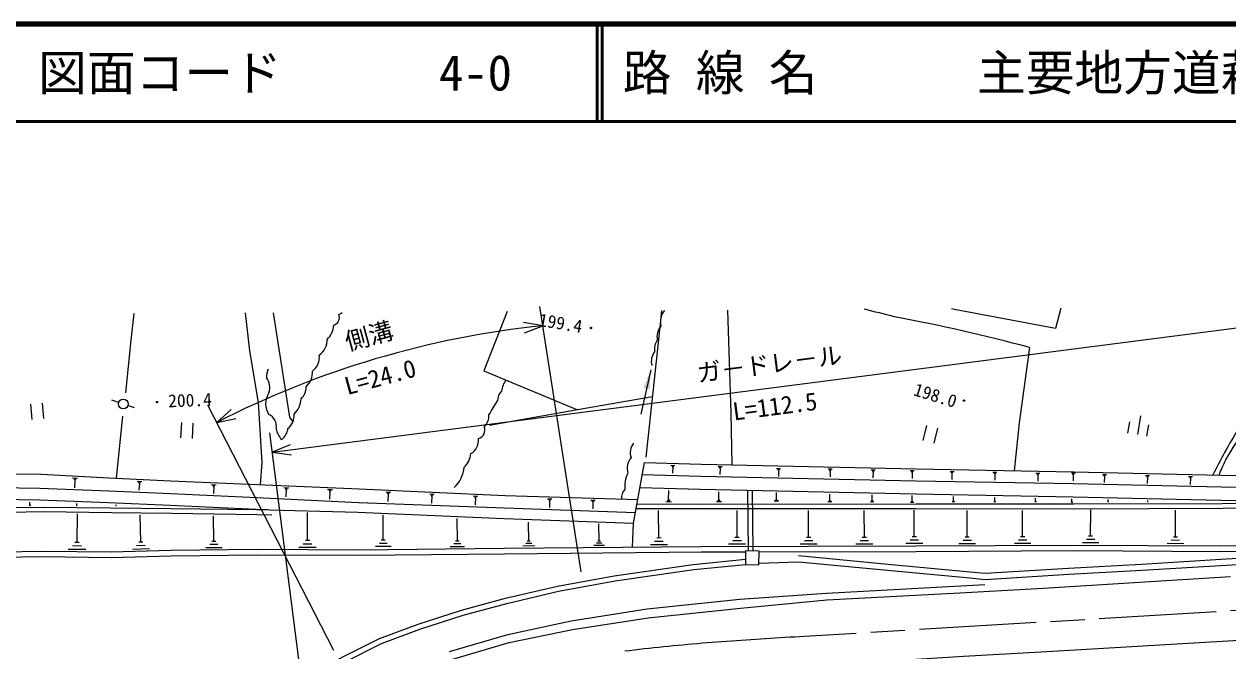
# Model space of a CAD drawing. Units: millimetres, scale not verified. Extents: x 40000 to 680000, y 20000 to 380000.
# Drawn here: x 118936 to 242489, y 315604 to 380000 of the extents above; entities that cross this region are included whole.
import ezdxf
from ezdxf.enums import TextEntityAlignment as Align

# ---------------------------------------------------------------- set-up
doc = ezdxf.new("R2010")
doc.units = ezdxf.units.MM
doc.header["$LTSCALE"] = 1000
doc.linetypes.add('CHAIN', pattern=[18.5, 12, -1.5, 3.5, -1.5])
for name, color, linetype, lineweight in [('M-BGD', 7, 'Continuous', 25), ('M-BMK', 2, 'CHAIN', 13), ('M-TTL', 2, 'Continuous', 140), ('M-TTL-LINE', 7, 'Continuous', 50)]:
    doc.layers.add(name, color=color, linetype=linetype, lineweight=lineweight)
doc.layers.add('M-TTL-TXT', color=7, linetype='Continuous')
doc.styles.add('@ＭＳ ゴシック', font='')
doc.styles.add('ＭＳ ゴシック', font='')
doc.styles.get('@ＭＳ ゴシック').set_extended_font_data('@MS Gothic')
doc.styles.get('ＭＳ ゴシック').set_extended_font_data('MS Gothic')

# ---------------------------------------------------------------- blocks, each defined once
blk = doc.blocks.new('filled_arrow')
at = {"color": 0, "linetype": 'Continuous', "lineweight": -2}
blk.add_solid([(7.5, 1.25), (0, 0), (7.5, -1.25)], dxfattribs=at)

msp = doc.modelspace()

# ---------------------------------------------------------------- linework, layer by layer
at = {"layer": 'M-BGD'}
for p, q in [((176099, 323729), (171854, 350988)), ((144403, 336012), (247098, 349267)), ((172162, 349012), (170187, 349326)), ((170294, 348297), (172162, 349012)), ((177157, 348792), (177089, 348771)), ((183255, 344493), (182238, 339927)), ((120781, 341062), (120923, 339494)), ((128637, 341131), (127940, 341361)), ((132556, 341157), (132623, 341177)), ((215440, 341334), (215372, 341314)), ((119605, 340956), (119747, 339387)), ((130283, 340587), (129586, 340817)), ((150738, 315642), (137805, 340853)), ((140201, 340416), (138718, 339073)), ((129023, 339718), (128397, 333349)), ((135081, 339066), (135000, 337493)), ((136261, 339005), (136179, 337432)), ((138718, 339073), (140673, 339494)), ((211537, 338751), (211171, 337220)), ((232223, 337984), (232415, 339150)), ((233514, 339767), (233194, 337825)), ((234166, 337665), (234357, 338831)), ((147288, 313656), (144147, 337995)), ((212686, 338476), (212319, 336945)), ((146253, 336773), (144403, 336012)), ((144403, 336012), (146385, 335746)), ((185310, 334677), (185720, 334666)), ((185410, 334592), (185616, 334587)), ((185460, 334509), (185562, 334506)), ((185511, 334507), (185494, 333851)), ((190164, 334556), (190574, 334547)), ((190265, 334472), (190470, 334467)), ((190314, 334389), (190417, 334386)), ((190366, 334388), (190351, 333731)), ((196163, 334339), (196575, 334330)), ((196264, 334254), (196470, 334249)), ((196314, 334170), (196417, 334168)), ((196365, 334169), (196351, 333509)), ((201463, 334308), (201873, 334299)), ((201563, 334223), (201768, 334219)), ((201613, 334140), (201715, 334138)), ((201664, 334139), (201650, 333483)), ((205872, 334210), (206282, 334201)), ((205973, 334126), (206178, 334122)), ((206022, 334043), (206125, 334041)), ((206073, 334042), (206059, 333385)), ((209880, 334152), (210290, 334143)), ((209981, 334068), (210186, 334063)), ((210030, 333984), (210133, 333982)), ((210081, 333983), (210067, 333327)), ((213966, 334044), (214376, 334036)), ((214067, 333960), (214272, 333956)), ((214117, 333877), (214219, 333875)), ((214168, 333876), (214156, 333219)), ((218375, 333962), (218786, 333954)), ((218476, 333878), (218682, 333874)), ((218526, 333795), (218629, 333793)), ((218577, 333794), (218565, 333137)), ((222785, 333880), (223195, 333872)), ((222886, 333796), (223091, 333792)), ((222936, 333713), (223038, 333711)), ((222987, 333712), (222975, 333055)), ((226419, 333898), (226830, 333889)), ((226520, 333814), (226725, 333810)), ((226569, 333731), (226672, 333729)), ((226621, 333730), (226606, 333073)), ((229616, 333741), (230027, 333732)), ((229717, 333657), (229922, 333652)), ((234026, 333642), (234436, 333633)), ((123918, 333390), (124418, 333362)), ((124037, 333283), (124287, 333269)), ((124094, 333179), (124219, 333173)), ((124157, 333176), (124113, 332376)), ((130546, 333041), (131005, 333018)), ((130656, 332943), (130885, 332932)), ((130709, 332849), (130823, 332843)), ((130766, 332846), (130729, 332111)), ((138177, 332698), (138637, 332680)), ((138288, 332601), (138518, 332592)), ((138342, 332507), (138457, 332502)), ((138399, 332505), (138369, 331768)), ((145610, 332393), (146091, 332373)), ((229767, 333574), (229869, 333571)), ((229818, 333573), (229803, 332916)), ((234126, 333558), (234331, 333553)), ((234176, 333475), (234278, 333472)), ((234227, 333474), (234212, 332817)), ((238435, 333543), (238845, 333534)), ((238536, 333459), (238741, 333454)), ((238585, 333376), (238688, 333374)), ((238636, 333375), (238622, 332718)), ((145726, 332292), (145966, 332282)), ((145782, 332194), (145902, 332189)), ((145842, 332191), (145810, 331422)), ((150081, 332206), (150574, 332186)), ((150200, 332103), (150446, 332092)), ((150258, 332001), (150381, 331996)), ((150319, 331999), (150286, 331210)), ((156072, 331943), (156560, 331920)), ((156189, 331839), (156433, 331828)), ((156246, 331739), (156368, 331733)), ((156307, 331736), (156271, 330955)), ((160565, 331734), (161034, 331712)), ((160678, 331635), (160913, 331624)), ((160732, 331538), (160850, 331533)), ((160791, 331536), (160756, 330785)), ((165039, 331526), (165489, 331506)), ((165148, 331431), (165373, 331421)), ((165200, 331339), (165312, 331333)), ((165256, 331336), (165223, 330616)), ((172658, 331238), (173103, 331224)), ((172767, 331146), (172989, 331138)), ((185164, 331142), (185014, 331143)), ((185089, 331142), (185094, 332099)), ((190308, 331140), (190180, 331140)), ((190244, 331140), (190243, 331959)), ((193273, 325872), (193219, 332106)), ((193757, 325861), (193703, 332096)), ((196208, 331160), (196093, 331160)), ((196151, 331160), (196150, 331896)), ((201623, 331069), (201622, 331721)), ((205979, 331054), (205979, 331625)), ((210075, 330997), (210074, 331568)), ((214334, 331026), (214334, 331454)), ((218563, 330919), (218562, 331376)), ((222752, 330919), (222752, 331298)), ((226480, 330858), (226480, 331236)), ((230204, 330927), (230204, 331145)), ((119627, 330528), (119442, 330528)), ((119534, 330528), (119534, 330899)), ((124392, 330531), (124274, 330532)), ((124333, 330531), (124335, 330766)), ((128411, 330493), (128359, 330493)), ((128385, 330493), (128386, 330597)), ((172819, 331055), (172931, 331051)), ((172875, 331053), (172853, 330341)), ((177097, 331098), (177550, 331084)), ((177208, 331004), (177434, 330997)), ((177262, 330912), (177375, 330908)), ((177318, 330910), (177295, 330185)), ((184089, 327204), (184063, 330026)), ((185387, 330902), (184789, 330905)), ((185238, 331022), (184939, 331023)), ((190501, 330936), (189989, 330935)), ((190372, 331038), (190117, 331038)), ((192116, 327256), (192109, 330043)), ((196381, 330977), (195921, 330976)), ((196266, 331068), (196036, 331068)), ((199450, 327259), (199443, 330034)), ((201827, 330906), (201419, 330905)), ((201725, 330987), (201521, 330987)), ((201673, 331069), (201572, 331068)), ((205176, 327270), (205169, 330031)), ((206158, 330912), (205801, 330911)), ((206069, 330983), (205890, 330983)), ((206024, 331054), (205935, 331054)), ((210253, 330854), (209896, 330854)), ((210164, 330925), (209986, 330925)), ((210119, 330997), (210030, 330997)), ((210302, 327317), (210295, 330078)), ((214468, 330918), (214200, 330918)), ((214401, 330972), (214267, 330972)), ((214368, 331026), (214301, 331026)), ((215735, 327299), (215721, 330022)), ((218677, 330919), (218448, 330919)), ((221419, 327320), (221406, 330014)), ((222846, 330919), (222657, 330919)), ((226575, 330858), (226386, 330858)), ((228395, 327387), (228408, 330090)), ((230259, 330927), (230150, 330927)), ((234293, 330935), (234234, 330935)), ((234264, 330935), (234263, 331054)), ((237106, 327307), (237119, 330054)), ((124370, 326753), (124406, 329681)), ((130919, 326769), (130841, 329599)), ((138419, 326856), (138388, 329490)), ((148025, 326943), (148039, 329809)), ((155800, 326969), (155775, 329540)), ((163407, 326886), (163384, 329220)), ((170725, 326875), (170706, 328827)), ((181392, 326273), (181482, 328714)), ((177956, 326882), (177940, 328645)), ((124823, 326381), (123908, 326392)), ((124599, 326750), (124141, 326756)), ((131371, 326428), (130487, 326403)), ((131140, 326775), (130698, 326763)), ((139250, 326208), (137604, 326188)), ((138834, 326532), (138011, 326522)), ((138625, 326859), (138213, 326854)), ((148918, 326222), (147126, 326230)), ((148472, 326582), (147576, 326586)), ((148249, 326942), (147802, 326944)), ((156610, 326334), (155003, 326318)), ((156205, 326652), (155401, 326644)), ((156001, 326971), (155599, 326967)), ((164142, 326310), (162683, 326295)), ((163774, 326598), (163045, 326591)), ((163589, 326888), (163225, 326884)), ((171339, 326392), (170119, 326381)), ((171032, 326633), (170422, 326628)), ((170877, 326876), (170572, 326873)), ((178511, 326446), (177409, 326436)), ((178234, 326664), (177683, 326659)), ((178094, 326883), (177819, 326880)), ((184978, 326507), (183214, 326490)), ((184534, 326855), (183652, 326847)), ((184310, 327206), (183869, 327202)), ((192988, 326561), (191247, 326557)), ((192552, 326908), (191681, 326906)), ((192334, 327256), (191898, 327255)), ((200319, 326568), (198585, 326564)), ((199884, 326914), (199018, 326912)), ((199667, 327260), (199233, 327259)), ((206041, 326582), (204315, 326578)), ((205608, 326926), (204745, 326924)), ((205392, 327271), (204960, 327269)), ((211166, 326628), (209440, 326624)), ((210734, 326973), (209871, 326971)), ((210517, 327317), (210086, 327316)), ((216589, 326622), (214887, 326614)), ((216162, 326961), (215311, 326957)), ((215947, 327300), (215522, 327298)), ((222264, 326650), (220580, 326642)), ((221841, 326985), (220999, 326981)), ((221629, 327321), (221208, 327319)), ((229236, 326707), (227547, 326715)), ((228816, 327047), (227971, 327051)), ((228606, 327386), (228184, 327388)), ((237961, 326617), (236244, 326625)), ((237533, 326962), (236675, 326966)), ((237320, 327306), (236891, 327308)), ((125276, 326009), (123446, 326032)), ((131823, 326086), (130054, 326037))]:
    msp.add_line(p, q, dxfattribs=at)
for points in [[(130186, 350257), (129889, 347529), (129329, 342106)], [(143186, 332695), (143376, 334974), (143010, 341141), (142106, 346448), (141677, 350325)], [(144486, 350341), (145116, 346381), (146175, 339618), (146529, 339152)], [(168522, 350483), (166111, 344394), (175738, 340364)], [(184350, 350576), (184288, 349832), (182756, 335504)], [(191615, 334725), (191515, 340014), (191160, 350616)], [(225323, 350816), (224798, 348742), (214602, 350645), (214110, 350751)], [(222110, 346776), (221067, 339049), (220560, 334121)], [(183421, 341723), (175738, 340364), (166696, 338770)], [(181836, 330720), (188337, 330687), (210479, 330718), (226649, 330720), (241881, 330750), (251779, 330837), (255887, 329508), (264575, 329454), (271545, 329337), (277194, 329369), (286440, 329596), (291551, 329885), (300309, 330590), (306836, 331509), (313282, 332459), (316303, 332942), (316786, 333132), (317236, 333596), (317536, 334248), (317507, 335103), (317405, 335628), (317161, 335926), (316858, 336136), (315089, 337449)], [(194374, 325791), (210476, 325830), (226700, 325909), (241774, 325835), (251774, 325968), (262445, 326090), (272675, 326395), (278559, 326705), (289241, 327417), (299665, 328556), (307545, 329812), (314791, 331054), (316613, 331413), (317766, 331773), (318681, 332340), (319702, 333755), (319956, 335250), (319844, 338376)], [(181482, 328714), (182018, 331746), (182605, 334948)], [(182605, 334948), (188436, 334795), (210498, 334308), (226670, 334007), (241800, 333668), (251332, 333552)], [(94354, 334063), (98593, 334002), (105734, 334020), (111977, 333860), (120739, 333763), (127618, 333389), (133952, 333069), (142877, 332708), (153312, 332271), (168300, 331575), (181912, 331147)], [(182382, 333733), (188407, 333574), (210474, 333088), (226645, 332787), (241779, 332447), (251108, 332334)], [(93926, 332704), (98739, 332669), (105851, 332532), (112028, 332463), (120547, 332308), (127638, 332045), (133989, 331769), (142821, 331364), (153253, 330869), (168232, 330302), (181680, 329832)], [(182133, 332377), (188374, 332213), (210446, 331727), (226617, 331426), (241756, 331086), (250858, 330975)], [(93552, 331513), (98723, 331476), (105833, 331339), (112010, 331269), (120514, 331116), (127590, 330853), (133936, 330577), (142765, 330172), (143915, 330117)], [(92889, 329403), (93715, 329402), (98988, 329508), (105935, 329624), (112183, 329765), (120891, 329937), (127945, 329825), (134068, 329771), (142829, 329607), (144378, 329571)], [(93046, 329901), (93764, 329905), (98915, 330064), (105937, 330178), (112218, 330349), (120967, 330368), (127810, 330292), (134030, 330246), (142825, 330146), (153199, 329873), (168222, 329204), (181482, 328714)], [(181748, 330219), (188362, 330238), (210454, 330229), (226767, 330207), (241970, 330275), (251856, 330295)], [(182685, 313010), (201872, 314228), (215359, 315064), (223895, 315531), (243069, 316678), (259234, 317385), (281161, 318993), (295434, 320290), (301590, 320920), (307376, 321894), (312521, 322837), (317642, 323738), (320922, 324406), (332413, 327298), (340025, 329542)], [(91685, 325570), (93674, 325586), (98876, 325602), (105895, 325604), (112186, 325726), (120854, 325864), (127863, 325777), (134025, 325946), (142833, 326050), (153209, 326002), (168252, 326150), (188432, 326339), (210474, 326392), (226700, 326472), (241772, 326398), (251767, 326530)], [(194347, 324617), (198412, 324774), (207913, 323852), (215991, 323100), (217559, 322948), (226148, 323476), (233652, 323902), (242339, 324427), (258683, 325360), (271268, 326336)], [(198431, 325408), (207973, 324483), (216051, 323730), (217570, 323583), (226110, 324108), (233615, 324534), (242302, 325059), (258640, 325992), (271219, 326968)], [(88472, 315341), (98340, 312096), (114100, 306537), (118123, 307306), (124919, 308591), (133779, 310123), (140171, 311331), (147416, 312665), (147664, 312966), (155399, 316879), (159369, 318354), (163836, 319805), (168340, 321024), (173686, 322273), (179504, 323333), (187591, 324497), (192974, 325048)], [(91508, 325006), (93677, 325024), (98877, 325040), (105901, 325041), (112196, 325163), (120855, 325301), (127868, 325214), (134036, 325384), (142835, 325487), (153211, 325439), (168258, 325587), (188435, 325776), (192991, 325787)], [(88308, 314819), (98163, 311577), (114057, 305971), (118225, 306768), (125017, 308051), (133876, 309583), (140272, 310793), (147713, 312162), (148014, 312529), (155619, 316376), (159549, 317837), (163992, 319280), (168474, 320492), (173797, 321736), (179592, 322792), (187658, 323953), (192962, 324496)], [(162712, 314704), (168732, 316454), (175225, 317795), (182992, 319017), (192457, 319983), (201337, 320853), (214986, 321587), (223520, 322062), (242738, 323245)], [(162602, 315531), (168573, 317281), (175078, 318685), (182895, 319914), (192388, 320919), (201302, 321530), (215085, 322277), (217548, 322442)]]:
    msp.add_lwpolyline(points, dxfattribs=at)
msp.add_lwpolyline([(192962, 324496), (194344, 324465), (194375, 325847), (192993, 325878)], close=True, dxfattribs=at)
for centre, radius in [((177123, 348782), 75), ((177123, 348782), 60), ((177123, 348782), 50), ((177123, 348782), 45), ((177123, 348782), 30), ((177123, 348782), 15), ((129111, 340974), 500), ((132590, 341167), 75), ((132590, 341167), 60), ((132590, 341167), 50), ((132590, 341167), 45), ((132590, 341167), 30), ((132590, 341167), 15), ((215406, 341324), 75), ((215406, 341324), 60), ((215406, 341324), 50), ((215406, 341324), 45), ((215406, 341324), 30), ((215406, 341324), 15)]:
    msp.add_circle(centre, radius, dxfattribs=at)
for centre, radius, start, end in [((150423, 349878), 872, 289.31025, 19.7803), ((150903, 351053), 944, 291.17587, 314.77606), ((186054, 349409), 1816, 139.46319, 193.62498), ((175403, 223667), 130470, 75.40919, 76.81528), ((174374, 169190), 183891, 74.95422, 79.37802), ((181972, 254760), 94761, 95.94182, 117.15822), ((148717, 349102), 1995, 311.72642, 358.65315), ((185629, 347870), 1741, 140.33577, 191.21164), ((148166, 347549), 1880, 304.68233, 1.94326), ((185212, 346605), 1589, 144.32176, 189.83077), ((147473, 345782), 1777, 306.61867, 7.13517), ((185046, 345298), 1740, 143.49749, 192.75827), ((145853, 343688), 2042, 155.21434, 179.96736), ((142453, 342658), 1705, 341.03106, 37.22387), ((146580, 344204), 1958, 311.26384, 4.43275), ((146344, 342641), 1530, 312.0645, 3.41212), ((168805, 341314), 1290, 131.59082, 180.44621), ((170211, 342066), 2273, 142.92482, 174.64444), ((145750, 340989), 2020, 146.4982, 213.15062), ((145042, 341621), 2330, 313.42732, 357.14119), ((129200, 363431), 44246, 327.81383, 329.99306), ((335022, 283358), 106758, 147.23085, 150.46124), ((-60390, 523582), 356471, 328.10477, 329.37894), ((143493, 338664), 1345, 350.66621, 65.10723), ((144968, 339779), 1683, 308.48844, 5.11202), ((164919, 339811), 1728, 316.43914, 1.73106), ((165351, 338292), 883, 284.5159, 21.81127), ((146770, 338715), 1968, 187.86099, 224.9684), ((144416, 338611), 1606, 306.75234, 354.68123), ((163962, 337265), 1620, 300.59067, 6.10525), ((182586, 336003), 1440, 139.43084, 202.22013), ((162680, 336050), 2114, 312.2887, 355.13343), ((182477, 334353), 1650, 137.8889, 197.12548), ((387420, 259076), 164384, 152.10223, 153.00698), ((147210, 376983), 103814, 335.34287, 336.28724), ((160706, 334818), 3412, 314.3832, 354.419), ((183729, 332483), 3149, 153.92984, 185.54287), ((181531, 331283), 1296, 136.25797, 183.68536)]:
    msp.add_arc(centre, radius, start, end, dxfattribs=at)
at = {"layer": 'M-BMK'}
msp.add_line((278199, 321836), (199024, 317092), dxfattribs=at)
msp.add_lwpolyline([(199024, 317092), (198525, 317062), (198026, 317032), (197526, 317002), (197027, 316972), (196528, 316941), (196029, 316910), (195530, 316879), (195031, 316848), (194532, 316816), (194033, 316784), (193534, 316752), (193035, 316718), (192537, 316685), (192038, 316650), (191539, 316615), (191040, 316579), (190542, 316542), (190043, 316505), (189544, 316466), (189046, 316427), (188548, 316387), (188049, 316345), (187551, 316303), (187053, 316259), (186555, 316214), (186057, 316168), (185559, 316121), (185062, 316072), (184564, 316022), (184067, 315970), (183570, 315917), (183073, 315862), (182576, 315806), (182079, 315748), (181583, 315689), (181087, 315628), (180591, 315564)], dxfattribs=at)
at = {"layer": 'M-TTL'}
msp.add_line((680000, 380000), (40000, 380000), dxfattribs=at)
at = {"layer": 'M-TTL-LINE'}
for p, q in [((177750, 380000), (177750, 370000)), ((178250, 380000), (178250, 370000)), ((40000, 370000), (680000, 370000))]:
    msp.add_line(p, q, dxfattribs=at)

# ---------------------------------------------------------------- block references
at = {"layer": 'M-BGD', "xscale": 267, "yscale": 267, "rotation": 257.4}
msp.add_blockref('filled_arrow', (183255, 344493), dxfattribs=at)

# ---------------------------------------------------------------- texts
at = {"layer": 'M-BGD', "style": 'ＭＳ ゴシック'}
for s, rotation, p in [('199.4', 350.504, (174003, 349284)), ('198.0', 342.748, (212467, 341856))]:
    msp.add_text(s, height=1320, rotation=rotation, dxfattribs=at).set_placement(p, align=Align.MIDDLE_CENTER)
for s, rotation, p in [('側溝', 15.25, (154716, 346560)), ('ガ－ドレ－ル', 7.354, (195623, 343631))]:
    msp.add_text(s, height=1833, rotation=rotation, dxfattribs=at).set_placement(p, align=Align.BOTTOM_CENTER)
at = {"layer": 'M-BGD', "style": '@ＭＳ ゴシック'}
for s, rotation, p in [('L=24.0', 15.25, (155242, 344630)), ('L=112.5', 7.354, (195879, 341647))]:
    msp.add_text(s, height=1833, rotation=rotation, dxfattribs=at).set_placement(p, align=Align.TOP_CENTER)
at = {"layer": 'M-BGD', "style": 'ＭＳ ゴシック'}
msp.add_text('200.4', height=1320, rotation=2.038, dxfattribs=at).set_placement((133759, 340231), align=Align.BOTTOM_LEFT)
at = {"layer": 'M-TTL-TXT', "style": 'ＭＳ ゴシック'}
for s, p in [('図面コード', (120380, 375000)), ('路 線 名', (180380, 375000)), ('主要地方道萩秋芳線', (216734, 375000)), ('4-0', (161521, 375000))]:
    msp.add_text(s, height=3666, dxfattribs=at).set_placement(p, align=Align.MIDDLE_LEFT)

doc.saveas('drawing.dxf')
